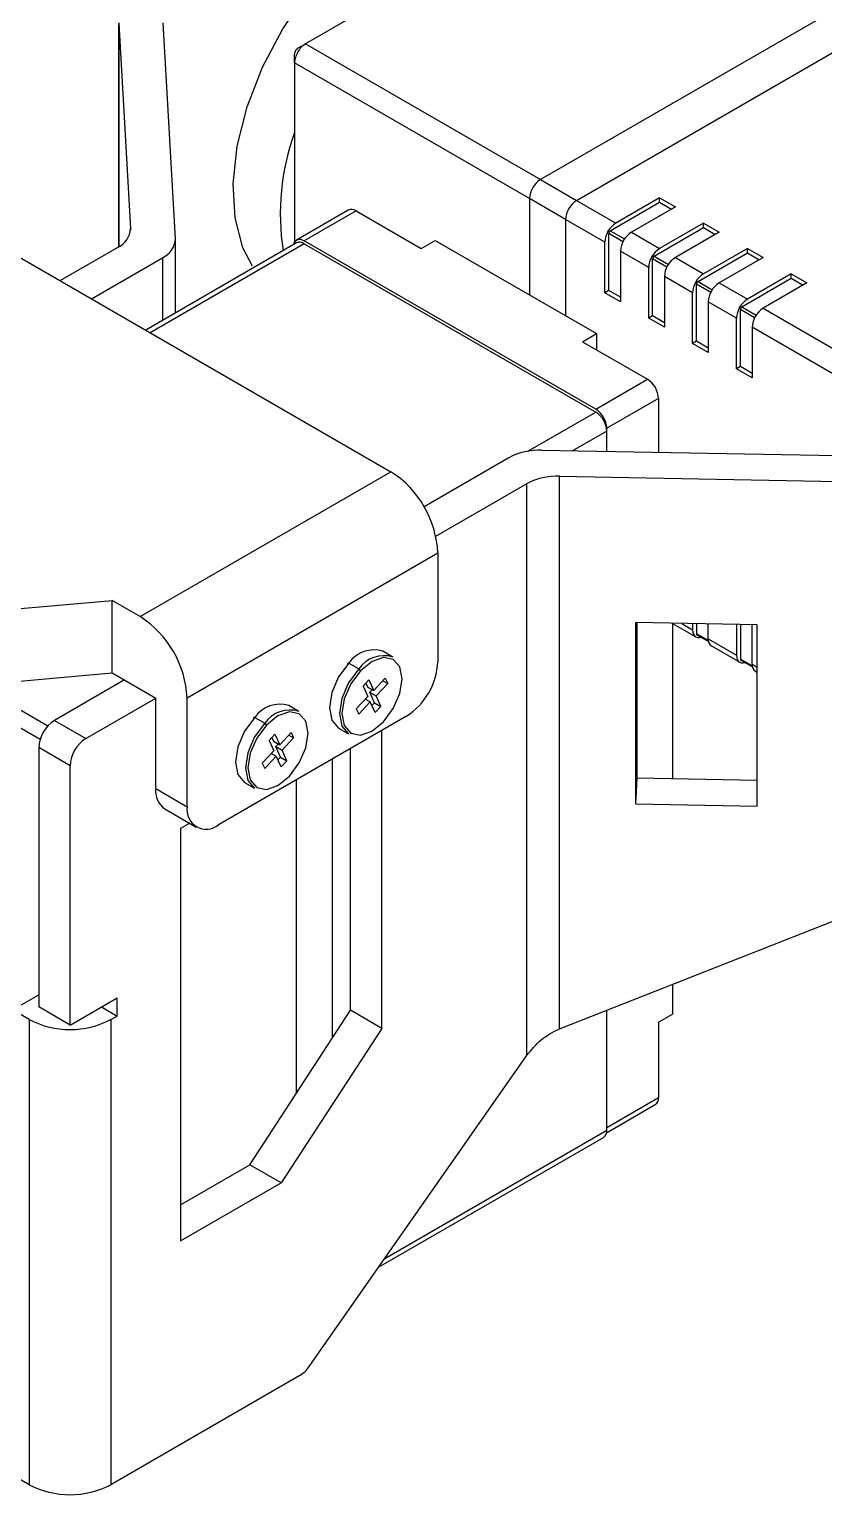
# Model space of a CAD drawing. Header units: millimetres. Extents: x 1167 to 2427, y 18 to 909.
# Drawn here: x 2044.7 to 2080.6, y 690.1 to 756.1 of the extents above; entities that cross this region are included whole.
import ezdxf

# ---------------------------------------------------------------- set-up
doc = ezdxf.new("R2010")
doc.units = ezdxf.units.MM

msp = doc.modelspace()

# ---------------------------------------------------------------- linework, layer by layer
at = {"color": 7, "linetype": 'Continuous', "lineweight": 25}
for p, q in [((2084.475, 771.253), (2057.181, 755.497)), ((2095.082, 765.13), (2067.787, 749.374)), ((2069.414, 748.435), (2096.708, 764.191)), ((2048.764, 756.446), (2048.764, 746.353)), ((2051.313, 746.707), (2050.764, 756.446)), ((2048.765, 756.408), (2049.286, 747.17)), ((2057.181, 755.497), (2067.787, 749.374)), ((2056.686, 754.639), (2056.686, 755.048)), ((2067.292, 748.516), (2056.686, 754.639)), ((2056.686, 754.639), (2056.686, 746.557)), ((2067.787, 749.374), (2069.414, 748.435)), ((2068.919, 747.577), (2067.292, 748.516)), ((2067.292, 748.516), (2067.292, 744.177)), ((2073.161, 748.557), (2071.181, 747.414)), ((2073.161, 748.557), (2073.869, 748.149)), ((2073.161, 748.353), (2073.161, 748.557)), ((2059.111, 747.998), (2056.778, 746.651)), ((2059.461, 747.963), (2057.128, 746.616)), ((2059.461, 747.963), (2062.396, 746.269)), ((2069.414, 748.435), (2071.181, 747.414)), ((2070.934, 747.067), (2073.161, 748.353)), ((2073.869, 748.149), (2071.889, 747.006)), ((2073.161, 748.353), (2073.692, 748.047)), ((2068.919, 747.577), (2068.919, 743.238)), ((2070.687, 746.557), (2068.919, 747.577)), ((2072.914, 745.924), (2075.141, 747.21)), ((2075.141, 747.414), (2073.161, 746.271)), ((2075.141, 747.414), (2075.848, 747.006)), ((2075.141, 747.21), (2075.141, 747.414)), ((2075.141, 747.21), (2075.672, 746.904)), ((2056.778, 746.52), (2049.972, 742.591)), ((2051.314, 743.366), (2051.314, 746.669)), ((2070.28, 739.023), (2057.128, 746.616)), ((2062.396, 746.269), (2063.032, 746.636)), ((2063.032, 746.636), (2070.315, 742.432)), ((2070.687, 744.271), (2070.687, 746.557)), ((2070.863, 744.373), (2070.863, 746.945)), ((2071.889, 747.006), (2073.161, 746.271)), ((2075.848, 747.006), (2073.869, 745.863)), ((2043.989, 746.045), (2061.03, 736.207)), ((2046.111, 744.82), (2048.701, 746.316)), ((2047.525, 744.004), (2050.728, 745.853)), ((2057.128, 746.486), (2070.28, 738.893)), ((2072.666, 745.414), (2071.394, 746.149)), ((2071.394, 746.149), (2071.394, 743.862)), ((2073.869, 745.863), (2075.141, 745.128)), ((2074.894, 744.781), (2077.121, 746.067)), ((2077.121, 746.271), (2075.141, 745.128)), ((2077.828, 745.863), (2075.848, 744.72)), ((2077.121, 746.271), (2077.828, 745.863)), ((2077.121, 746.067), (2077.121, 746.271)), ((2077.121, 746.067), (2077.651, 745.761)), ((2072.666, 743.128), (2072.666, 745.414)), ((2072.843, 743.23), (2072.843, 745.802)), ((2073.374, 745.006), (2073.374, 742.719)), ((2074.646, 744.271), (2073.374, 745.006)), ((2074.823, 742.087), (2074.823, 744.659)), ((2075.848, 744.72), (2077.121, 743.985)), ((2076.874, 743.638), (2079.101, 744.924)), ((2079.101, 745.128), (2077.121, 743.985)), ((2079.808, 744.72), (2077.828, 743.577)), ((2079.101, 745.128), (2079.808, 744.72)), ((2079.101, 744.924), (2079.101, 745.128)), ((2079.101, 744.924), (2079.631, 744.618)), ((2070.863, 744.373), (2070.687, 744.271)), ((2071.394, 743.862), (2070.687, 744.271)), ((2071.394, 744.067), (2070.863, 744.373)), ((2074.646, 741.985), (2074.646, 744.271)), ((2075.353, 743.863), (2075.353, 741.577)), ((2076.626, 743.128), (2075.353, 743.863)), ((2072.843, 743.23), (2072.666, 743.128)), ((2073.374, 742.924), (2072.843, 743.23)), ((2076.803, 740.944), (2076.803, 743.516)), ((2077.828, 743.577), (2081.788, 741.291)), ((2073.374, 742.719), (2072.666, 743.128)), ((2076.626, 740.842), (2076.626, 743.128)), ((2081.293, 740.434), (2077.333, 742.72)), ((2077.333, 742.72), (2077.333, 740.434)), ((2069.679, 742.065), (2070.315, 742.432)), ((2069.679, 742.065), (2072.613, 740.371)), ((2070.315, 742.432), (2070.315, 741.697)), ((2074.823, 742.087), (2074.646, 741.985)), ((2075.353, 741.577), (2074.646, 741.985)), ((2075.353, 741.781), (2074.823, 742.087)), ((2076.803, 740.944), (2076.626, 740.842)), ((2077.333, 740.434), (2076.626, 740.842)), ((2077.333, 740.638), (2076.803, 740.944)), ((2070.28, 739.023), (2072.613, 740.371)), ((2073.108, 739.513), (2070.775, 738.166)), ((2073.108, 739.513), (2073.108, 737.07)), ((2070.775, 737.114), (2070.775, 738.166)), ((2070.775, 737.114), (2070.775, 738.036)), ((2066.355, 736.832), (2062.531, 734.624)), ((2084.705, 736.852), (2067.835, 737.169)), ((2049.717, 729.676), (2061.03, 736.207)), ((2068.636, 735.999), (2084.639, 735.698)), ((2068.636, 711.089), (2068.636, 735.999)), ((2063.06, 733.297), (2067.157, 735.661)), ((2067.157, 735.661), (2067.157, 709.873)), ((2063.152, 732.533), (2051.838, 726.002)), ((2063.152, 732.533), (2063.152, 727.634)), ((2040.489, 729.697), (2048.462, 730.401)), ((2049.717, 729.676), (2048.462, 730.401)), ((2048.462, 727.135), (2048.462, 730.401)), ((2077.567, 729.299), (2072.07, 729.402)), ((2072.07, 729.402), (2072.07, 721.237)), ((2072.135, 729.401), (2072.135, 722.391)), ((2073.745, 729.371), (2073.745, 722.36)), ((2073.745, 729.367), (2074.791, 728.763)), ((2074.646, 729.354), (2074.646, 729.083)), ((2074.823, 729.35), (2074.823, 728.9)), ((2075.353, 728.675), (2075.353, 729.34)), ((2074.844, 728.854), (2075.367, 728.552)), ((2075.353, 728.675), (2076.626, 727.94)), ((2076.626, 729.317), (2076.626, 727.94)), ((2076.803, 729.313), (2076.803, 727.757)), ((2077.333, 727.532), (2077.333, 729.303)), ((2077.567, 721.133), (2077.567, 729.299)), ((2061.125, 727.848), (2060.673, 728.109)), ((2075.498, 728.355), (2076.771, 727.62)), ((2059.133, 727.575), (2059.585, 727.313)), ((2076.824, 727.711), (2077.346, 727.409)), ((2040.489, 726.43), (2048.462, 727.135)), ((2049.01, 726.818), (2045.849, 724.994)), ((2048.462, 727.135), (2050.424, 726.002)), ((2060.043, 726.82), (2059.781, 726.544)), ((2060.043, 726.82), (2060.259, 726.341)), ((2060.781, 726.892), (2060.259, 726.341)), ((2060.673, 726.777), (2060.889, 726.652)), ((2060.781, 726.892), (2060.889, 726.652)), ((2077.478, 727.212), (2077.567, 727.161)), ((2041.14, 726.488), (2045.205, 724.141)), ((2042.366, 726.596), (2045.558, 724.753)), ((2059.474, 725.514), (2059.997, 726.065)), ((2059.781, 726.544), (2059.997, 726.065)), ((2059.901, 726.67), (2059.976, 726.504)), ((2059.976, 726.504), (2060.259, 726.341)), ((2060.192, 726.379), (2060.084, 726.264)), ((2060.3, 725.785), (2060.084, 726.264)), ((2060.084, 726.264), (2060.367, 726.101)), ((2060.889, 726.652), (2060.367, 726.101)), ((2060.583, 725.622), (2060.367, 726.101)), ((2047.264, 724.177), (2050.424, 726.002)), ((2050.424, 721.919), (2050.424, 726.002)), ((2051.838, 721.103), (2051.838, 726.002)), ((2056.883, 725.399), (2056.43, 725.66)), ((2059.474, 725.514), (2059.582, 725.274)), ((2059.582, 725.274), (2060.105, 725.826)), ((2059.889, 725.951), (2060.105, 725.826)), ((2060.321, 725.347), (2060.105, 725.826)), ((2060.3, 725.785), (2060.18, 725.659)), ((2060.3, 725.785), (2060.583, 725.622)), ((2060.583, 725.622), (2060.321, 725.347)), ((2045.849, 724.994), (2047.264, 724.177)), ((2061.738, 725.185), (2053.252, 720.286)), ((2054.89, 725.125), (2055.343, 724.864)), ((2055.8, 724.371), (2055.539, 724.095)), ((2055.539, 724.095), (2055.755, 723.616)), ((2055.658, 724.221), (2055.733, 724.055)), ((2055.733, 724.055), (2056.016, 723.891)), ((2055.8, 724.371), (2056.016, 723.891)), ((2056.539, 724.443), (2056.016, 723.891)), ((2056.647, 724.203), (2056.124, 723.652)), ((2056.43, 724.328), (2056.647, 724.203)), ((2056.539, 724.443), (2056.647, 724.203)), ((2058.673, 724.645), (2059.125, 724.384)), ((2060.621, 711.11), (2060.621, 724.54)), ((2046.557, 722.953), (2045.142, 723.769)), ((2045.142, 723.769), (2045.142, 712.076)), ((2055.232, 723.065), (2055.755, 723.616)), ((2055.646, 723.501), (2055.863, 723.376)), ((2055.95, 723.93), (2055.841, 723.815)), ((2056.057, 723.336), (2055.841, 723.815)), ((2055.841, 723.815), (2056.124, 723.652)), ((2056.34, 723.173), (2056.124, 723.652)), ((2059.207, 711.927), (2059.207, 723.724)), ((2046.557, 711.26), (2046.557, 722.953)), ((2055.232, 723.065), (2055.34, 722.825)), ((2055.34, 722.825), (2055.863, 723.376)), ((2056.079, 722.897), (2055.863, 723.376)), ((2056.057, 723.336), (2055.938, 723.21)), ((2056.057, 723.336), (2056.34, 723.173)), ((2056.34, 723.173), (2056.079, 722.897)), ((2058.401, 710.69), (2058.401, 723.258)), ((2054.43, 722.196), (2054.883, 721.934)), ((2056.774, 708.196), (2056.774, 722.319)), ((2072.135, 722.391), (2072.07, 721.237)), ((2077.567, 722.289), (2072.135, 722.391)), ((2050.424, 721.919), (2051.838, 721.103)), ((2050.838, 721.004), (2052.252, 720.187)), ((2072.07, 721.237), (2077.567, 721.133)), ((2051.959, 720.356), (2051.54, 720.114)), ((2051.54, 720.114), (2051.54, 701.526)), ((2068.636, 711.089), (2084.64, 717.378)), ((2073.745, 713.097), (2073.745, 711.751)), ((2043.964, 711.94), (2045.142, 712.621)), ((2046.557, 711.26), (2048.678, 712.484)), ((2048.678, 711.668), (2048.678, 712.484)), ((2044.718, 711.505), (2043.964, 711.94)), ((2044.718, 711.505), (2044.718, 690.536)), ((2046.557, 711.26), (2045.142, 712.076)), ((2047.971, 712.076), (2048.678, 711.668)), ((2048.395, 711.505), (2048.678, 711.668)), ((2048.395, 711.505), (2048.395, 690.536)), ((2054.666, 704.963), (2059.207, 711.927)), ((2060.621, 711.11), (2059.207, 711.927)), ((2070.775, 706.648), (2070.775, 711.93)), ((2070.775, 706.517), (2070.775, 711.93)), ((2073.108, 711.383), (2073.745, 711.751)), ((2060.621, 711.11), (2056.081, 704.147)), ((2073.108, 711.383), (2073.108, 707.995)), ((2057.35, 695.865), (2067.157, 709.873)), ((2070.764, 706.405), (2072.963, 707.674)), ((2070.775, 706.648), (2073.108, 707.995)), ((2060.482, 700.338), (2070.63, 706.197)), ((2051.54, 703.158), (2054.666, 704.963)), ((2056.081, 704.147), (2054.666, 704.963)), ((2051.54, 701.526), (2056.081, 704.147)), ((2044.718, 690.536), (2036.918, 695.039)), ((2056.931, 695.463), (2048.395, 690.536))]:
    msp.add_line(p, q, dxfattribs=at)
at = {"color": 8, "linetype": 'Continuous', "lineweight": 25}
for p, q in [((2048.765, 746.354), (2048.765, 756.408)), ((2049.286, 747.17), (2049.286, 747.094)), ((2071.505, 746.574), (2070.863, 746.945)), ((2070.934, 747.067), (2071.576, 746.697)), ((2057.128, 746.486), (2050.177, 742.473)), ((2050.728, 745.853), (2050.728, 743.028)), ((2072.914, 745.924), (2073.556, 745.554)), ((2073.485, 745.431), (2072.843, 745.802)), ((2075.465, 744.288), (2074.823, 744.659)), ((2074.894, 744.781), (2075.536, 744.411)), ((2077.445, 743.145), (2076.803, 743.516)), ((2076.874, 743.638), (2077.515, 743.268)), ((2067.218, 737.125), (2070.28, 738.893)), ((2070.775, 738.036), (2069.229, 737.143)), ((2074.162, 729.363), (2074.646, 729.083)), ((2074.823, 728.9), (2075.359, 728.59)), ((2075.359, 728.59), (2074.823, 728.899)), ((2076.803, 727.757), (2077.339, 727.447)), ((2077.339, 727.447), (2076.803, 727.756)), ((2077.333, 727.532), (2077.567, 727.397)), ((2060.76, 700.736), (2070.775, 706.517))]:
    msp.add_line(p, q, dxfattribs=at)
at = {"color": 7, "linetype": 'Continuous', "lineweight": 25, "flags": 128}
for points in [[(2054.791, 745.475), (2054.361, 746.304), (2054.004, 747.644), (2053.914, 749.19), (2054.097, 750.882), (2054.543, 752.655), (2055.238, 754.442), (2056.153, 756.172), (2057.253, 757.781), (2058.497, 759.206), (2059.836, 760.392), (2061.219, 761.293), (2062.594, 761.876), (2063.906, 762.118), (2065.106, 762.009)], [(2056.827, 755.293), (2057.025, 755.407), (2057.181, 755.497)], [(2056.644, 746.443), (2056.67, 746.527), (2056.716, 746.6), (2056.778, 746.651), (2056.853, 746.678), (2056.938, 746.682), (2057.031, 746.661), (2057.128, 746.616)], [(2074.646, 729.083), (2074.656, 728.977), (2074.684, 728.886), (2074.73, 728.814), (2074.791, 728.763), (2074.866, 728.735), (2074.952, 728.732), (2075.028, 728.747)], [(2059.133, 727.575), (2058.674, 726.956), (2058.367, 726.249), (2058.259, 725.562), (2058.366, 724.999), (2058.672, 724.646), (2058.673, 724.645)], [(2059.098, 727.559), (2059.095, 727.568), (2059.094, 727.575), (2059.095, 727.58), (2059.099, 727.584), (2059.105, 727.585), (2059.113, 727.583), (2059.122, 727.58), (2059.133, 727.575)], [(2060.7, 724.933), (2061.141, 725.527), (2061.436, 726.206), (2061.54, 726.865), (2061.437, 727.406), (2061.143, 727.745), (2060.703, 727.832), (2060.183, 727.652), (2059.663, 727.233)], [(2076.626, 727.94), (2076.636, 727.834), (2076.664, 727.743), (2076.71, 727.671), (2076.771, 727.62), (2076.846, 727.592), (2076.932, 727.589), (2077.008, 727.604)], [(2059.585, 727.313), (2059.126, 726.695), (2058.819, 725.988), (2058.711, 725.301), (2058.818, 724.738), (2059.124, 724.384), (2059.125, 724.384)], [(2059.663, 727.233), (2059.223, 726.639), (2058.928, 725.961), (2058.824, 725.301), (2058.927, 724.76), (2059.221, 724.421), (2059.661, 724.335), (2060.181, 724.515), (2060.7, 724.933)], [(2056.458, 722.484), (2056.898, 723.078), (2057.193, 723.756), (2057.297, 724.416), (2057.194, 724.957), (2056.9, 725.296), (2056.46, 725.382), (2055.94, 725.202), (2055.421, 724.784)], [(2054.89, 725.125), (2054.431, 724.507), (2054.124, 723.8), (2054.016, 723.113), (2054.123, 722.55), (2054.429, 722.196), (2054.43, 722.196)], [(2055.343, 724.864), (2054.884, 724.246), (2054.577, 723.539), (2054.468, 722.852), (2054.576, 722.288), (2054.882, 721.935), (2054.883, 721.934)], [(2055.421, 724.784), (2054.98, 724.19), (2054.685, 723.511), (2054.582, 722.852), (2054.684, 722.311), (2054.978, 721.972), (2055.419, 721.885), (2055.938, 722.065), (2056.458, 722.484)], [(2054.855, 725.11), (2054.852, 725.119), (2054.851, 725.126), (2054.853, 725.131), (2054.856, 725.134), (2054.862, 725.135), (2054.87, 725.134), (2054.88, 725.131), (2054.89, 725.125)]]:
    msp.add_lwpolyline(points, dxfattribs=at)
at = {"color": 7, "linetype": 'Continuous', "lineweight": 25}
for centre, radius, start, end in [((2056.993, 755.034), 0.307, 122.60535, 177.39533), ((2066.89, 747.817), 10.847, 160.17208, 188.73876), ((2068.367, 748.467), 1.076, 122.60548, 177.39452), ((2059.256, 747.677), 0.352, 54.38242, 114.30712), ((2069.993, 747.529), 1.076, 122.60548, 177.39452), ((2048.302, 747.216), 0.985, 293.89617, 357.34649), ((2071.761, 746.508), 1.076, 122.60548, 177.39452), ((2050.329, 746.753), 0.985, 293.90399, 357.29693), ((2056.923, 746.199), 0.352, 54.38242, 114.30712), ((2071.017, 746.938), 0.154, 122.60548, 177.39452), ((2072.468, 746.1), 1.076, 122.60548, 177.39452), ((2073.741, 745.365), 1.076, 122.60548, 177.39452), ((2072.997, 745.795), 0.154, 122.60548, 177.39452), ((2074.448, 744.957), 1.076, 122.60548, 177.39452), ((2075.721, 744.222), 1.076, 122.60548, 177.39452), ((2074.977, 744.652), 0.154, 122.60548, 177.39452), ((2076.428, 743.814), 1.076, 122.60548, 177.39452), ((2077.701, 743.079), 1.076, 122.60548, 177.39452), ((2076.957, 743.509), 0.154, 122.60548, 177.39452), ((2078.408, 742.671), 1.076, 122.60548, 177.39452), ((2072.034, 739.464), 1.076, 2.60548, 57.39452), ((2069.7, 738.117), 1.076, 2.60548, 57.39452), ((2069.7, 737.987), 1.076, 2.60548, 57.39452), ((2067.721, 734.257), 2.915, 87.76621, 117.94167), ((2058.546, 732.324), 4.61, 2.60548, 57.39452), ((2068.522, 733.087), 2.915, 87.76621, 117.94167), ((2047.232, 725.792), 4.61, 2.60548, 57.39452), ((2074.917, 728.9), 0.0939, 179.99982, 180.26969), ((2074.873, 728.895), 0.0501, 174.69181, 234.41295), ((2075.696, 728.637), 0.345, 173.70115, 234.98667), ((2060.26, 726.811), 1.362, 72.37299, 145.91058), ((2060.713, 726.55), 1.362, 72.37299, 145.91058), ((2060.081, 727.774), 3.074, 302.60548, 357.39452), ((2076.897, 727.757), 0.0939, 179.99982, 180.26969), ((2076.853, 727.752), 0.0501, 174.69181, 234.41295), ((2077.676, 727.494), 0.345, 173.70115, 234.98667), ((2059.479, 727.132), 0.211, 28.69111, 59.58311), ((2056.018, 724.362), 1.362, 72.37299, 145.91058), ((2056.47, 724.101), 1.362, 72.37299, 145.91058), ((2046.678, 723.699), 1.537, 122.60548, 177.39452), ((2055.236, 724.682), 0.211, 28.69111, 59.58311), ((2048.092, 722.883), 1.537, 122.60548, 177.39452), ((2051.404, 721.811), 0.986, 173.70115, 234.98667), ((2052.7, 720.963), 0.873, 170.78596, 309.20329), ((2046.557, 715.053), 3.996, 242.60967, 297.39033), ((2072.765, 707.957), 0.345, 305.01333, 6.29885), ((2070.432, 706.479), 0.345, 305.01333, 6.29885), ((2056.217, 696.629), 1.367, 301.47304, 326.00286), ((2046.557, 694.084), 3.996, 242.60967, 297.39033)]:
    msp.add_arc(centre, radius, start, end, dxfattribs=at)
msp.add_open_spline([(2057.181, 755.497), (2057.116, 755.451), (2056.986, 755.359), (2056.823, 755.132), (2056.708, 754.877), (2056.693, 754.719), (2056.686, 754.639)], degree=3, dxfattribs=at)
msp.add_open_spline([(2067.157, 709.873), (2067.363, 710.132), (2067.775, 710.648), (2068.35, 710.943), (2068.636, 711.089)], degree=3, knots=[0, 0, 0, 0, 0.5016462, 1, 1, 1, 1], dxfattribs=at)

doc.saveas('drawing.dxf')
